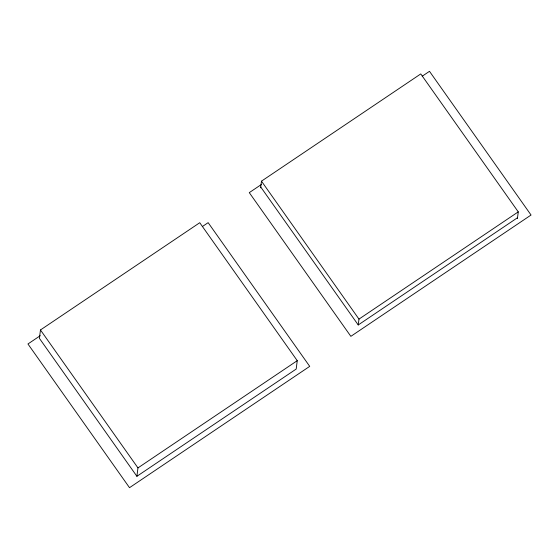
<?xml version="1.0" encoding="UTF-8"?>
<svg xmlns="http://www.w3.org/2000/svg" width="559" height="559" viewBox="0 0 559 559"><rect width="100%" height="100%" fill="white"/><g stroke="black" fill="none" stroke-linecap="round" stroke-linejoin="round"><path stroke-width="0.84" d="M40.458 329.964L39.403 338.349L136.899 476.303L296.186 369.059L297.248 360.674L199.752 222.72L40.458 329.964L137.961 467.911L136.899 476.303M260.634 187.845L261.479 181.165L420.766 73.921L518.263 211.868L517.417 218.555M517.529 217.717L358.235 324.961L358.976 319.112L261.479 181.165M261.591 184.351L249.286 192.638L350.856 336.343L531.05 215.026L429.487 71.314L422.248 76.192M40.255 335.693L27.95 343.974L129.513 487.686L309.714 366.362L208.144 222.657L202.358 226.556M137.961 467.911L297.248 360.674M358.976 319.112L518.263 211.868M260.739 187.006L358.235 324.961"/></g></svg>
